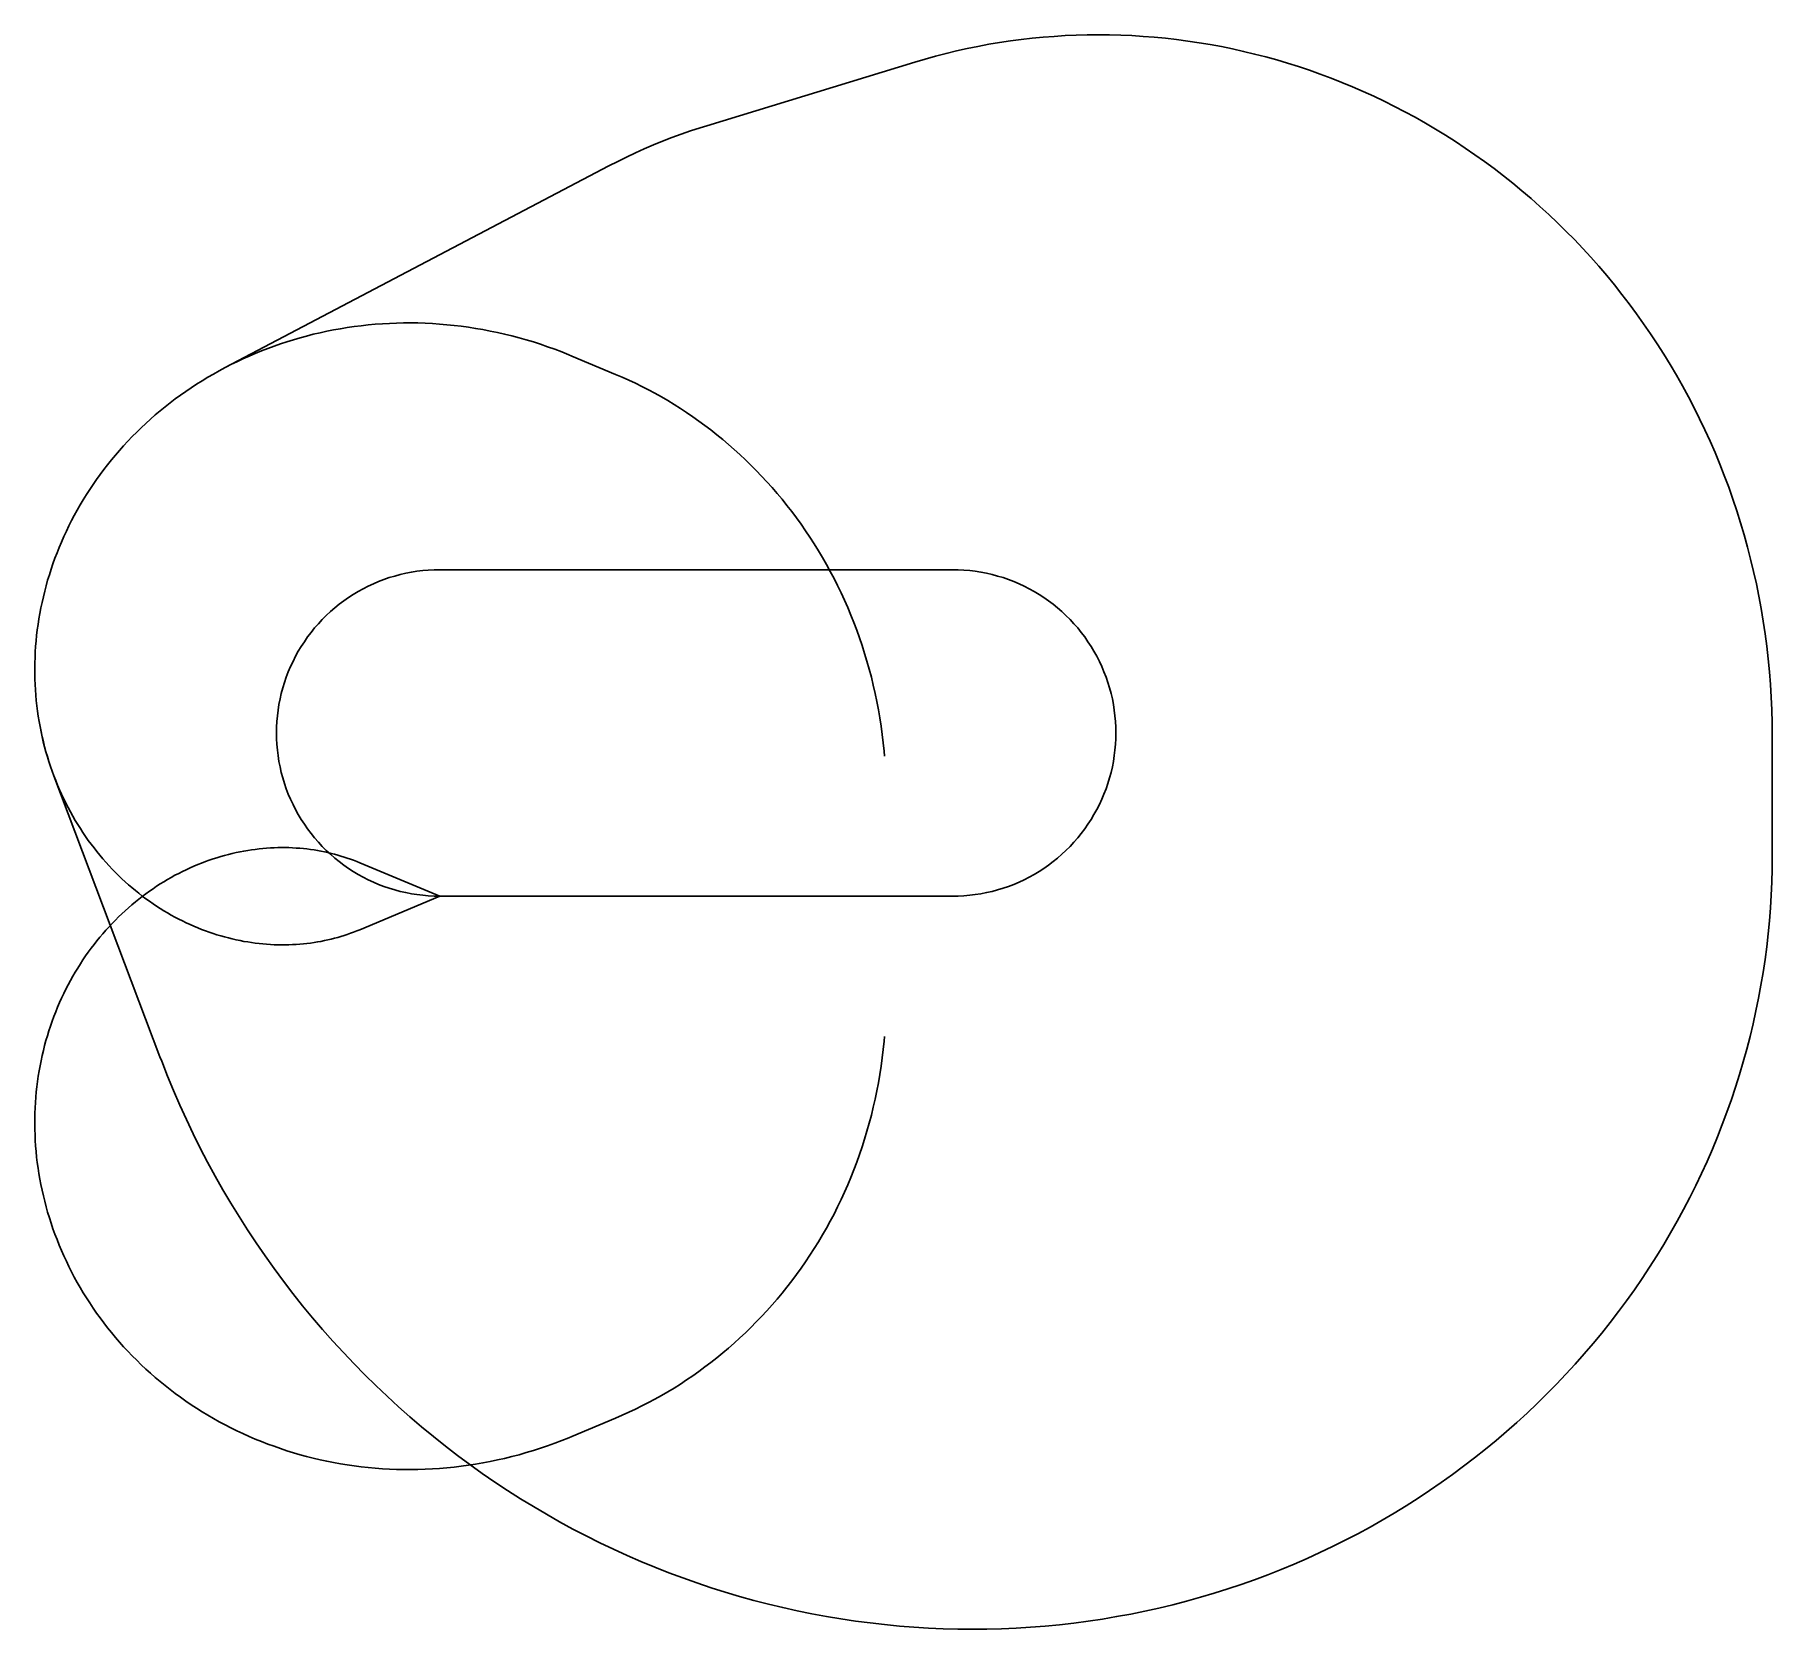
# Model space of a CAD drawing. Header units: metres. Extents: x -3966 to 13052, y -7179 to 8437.
import ezdxf

# ---------------------------------------------------------------- set-up
doc = ezdxf.new("R2010")
doc.units = ezdxf.units.M

msp = doc.modelspace()

# ---------------------------------------------------------------- linework, layer by layer
at = {"layer": 'NorminalTrack', "color": 1}
msp.add_lwpolyline([(0, 0), (0, 0), (-56, 1), (-112, 4), (-167, 9), (-223, 16), (-278, 24), (-332, 35), (-387, 47), (-441, 62), (-494, 78), (-547, 96), (-599, 116), (-650, 138), (-701, 162), (-751, 187), (-800, 214), (-847, 243), (-894, 273), (-940, 305), (-984, 339), (-1028, 374), (-1070, 411), (-1111, 449), (-1150, 488), (-1188, 529), (-1225, 571), (-1260, 615), (-1294, 659), (-1326, 705), (-1356, 752), (-1385, 800), (-1412, 848), (-1437, 898), (-1461, 949), (-1483, 1000), (-1503, 1052), (-1521, 1105), (-1537, 1158), (-1552, 1212), (-1564, 1267), (-1575, 1321), (-1583, 1377), (-1590, 1432), (-1595, 1488), (-1598, 1543), (-1599, 1599), (-1598, 1655), (-1595, 1711), (-1590, 1766), (-1583, 1822), (-1575, 1877), (-1564, 1932), (-1552, 1986), (-1537, 2040), (-1521, 2093), (-1503, 2146), (-1483, 2198), (-1461, 2249), (-1437, 2300), (-1412, 2350), (-1385, 2399), (-1356, 2446), (-1326, 2493), (-1294, 2539), (-1260, 2584), (-1225, 2627), (-1188, 2669), (-1150, 2710), (-1111, 2749), (-1070, 2787), (-1028, 2824), (-984, 2859), (-940, 2893), (-894, 2925), (-847, 2955), (-800, 2984), (-751, 3011), (-701, 3036), (-650, 3060), (-599, 3082), (-547, 3102), (-494, 3120), (-441, 3136), (-387, 3151), (-332, 3163), (-278, 3174), (-223, 3183), (-167, 3189), (-112, 3194), (-56, 3197), (0, 3198), (0, 3198), (5024, 3198), (5024, 3198), (5079, 3197), (5135, 3194), (5191, 3189), (5246, 3183), (5301, 3174), (5356, 3163), (5410, 3151), (5464, 3136), (5518, 3120), (5570, 3102), (5623, 3082), (5674, 3060), (5725, 3036), (5774, 3011), (5823, 2984), (5871, 2955), (5918, 2925), (5963, 2893), (6008, 2859), (6051, 2824), (6094, 2787), (6134, 2749), (6174, 2710), (6212, 2669), (6249, 2627), (6284, 2584), (6317, 2539), (6349, 2493), (6380, 2446), (6408, 2399), (6435, 2350), (6461, 2300), (6484, 2249), (6506, 2198), (6526, 2146), (6544, 2093), (6561, 2040), (6575, 1986), (6588, 1932), (6598, 1877), (6607, 1822), (6614, 1766), (6619, 1711), (6622, 1655), (6623, 1599), (6622, 1543), (6619, 1488), (6614, 1432), (6607, 1377), (6598, 1321), (6588, 1267), (6575, 1212), (6561, 1158), (6544, 1105), (6526, 1052), (6506, 1000), (6484, 949), (6461, 898), (6435, 848), (6408, 800), (6380, 752), (6349, 705), (6317, 659), (6284, 615), (6249, 571), (6212, 529), (6174, 488), (6134, 449), (6094, 411), (6051, 374), (6008, 339), (5963, 305), (5918, 273), (5871, 243), (5823, 214), (5774, 187), (5725, 162), (5674, 138), (5623, 116), (5570, 96), (5518, 78), (5464, 62), (5410, 47), (5356, 35), (5301, 24), (5246, 16), (5191, 9), (5135, 4), (5079, 1), (5024, 0), (0, 0)], dxfattribs=at)
at = {"layer": 'WindSpiral', "color": 5}
for points in [[(0, 0), (-784, -328), (-813, -340), (-843, -352), (-874, -363), (-905, -374), (-936, -384), (-967, -394), (-999, -403), (-1031, -412), (-1064, -420), (-1097, -428), (-1130, -435), (-1163, -442), (-1197, -448), (-1231, -453), (-1265, -458), (-1300, -463), (-1335, -466), (-1370, -470), (-1405, -472), (-1441, -474), (-1477, -476), (-1513, -476), (-1549, -476), (-1585, -476), (-1622, -475), (-1658, -473), (-1695, -471), (-1732, -467), (-1769, -464), (-1807, -459), (-1844, -454), (-1881, -448), (-1919, -442), (-1956, -435), (-1994, -427), (-2032, -418), (-2069, -409), (-2107, -399), (-2145, -389), (-2183, -377), (-2220, -365), (-2258, -352), (-2295, -339), (-2333, -325), (-2370, -310), (-2408, -294), (-2445, -277), (-2482, -260), (-2519, -242), (-2556, -224), (-2593, -205), (-2629, -184), (-2665, -164), (-2702, -142), (-2737, -120), (-2773, -97), (-2808, -73), (-2844, -49), (-2878, -24), (-2913, 2), (-2947, 29), (-2981, 56), (-3015, 84), (-3048, 112), (-3081, 142), (-3113, 172), (-3145, 203), (-3177, 234), (-3208, 266), (-3239, 299), (-3270, 333), (-3300, 367), (-3329, 402), (-3358, 437), (-3386, 473), (-3414, 510), (-3442, 547), (-3468, 585), (-3495, 624), (-3520, 663), (-3546, 703), (-3570, 743), (-3594, 784), (-3617, 826), (-3640, 868), (-3662, 911), (-3683, 954), (-3704, 998), (-3724, 1042), (-3743, 1087), (-3761, 1132), (-3779, 1178), (-3796, 1225), (-3813, 1271), (-3828, 1319), (-3843, 1366), (-3857, 1414), (-3870, 1463), (-3882, 1512), (-3894, 1561), (-3905, 1611), (-3915, 1661), (-3924, 1711), (-3932, 1762), (-3939, 1813), (-3946, 1865), (-3952, 1916), (-3956, 1968), (-3960, 2020), (-3963, 2073), (-3965, 2126), (-3966, 2179), (-3966, 2232), (-3966, 2285), (-3964, 2338), (-3961, 2392), (-3958, 2446), (-3953, 2500), (-3948, 2554), (-3942, 2608), (-3934, 2662), (-3926, 2716), (-3916, 2770), (-3906, 2824), (-3895, 2878), (-3882, 2933), (-3869, 2987), (-3855, 3041), (-3840, 3095), (-3823, 3149), (-3806, 3203), (-3788, 3256), (-3769, 3310), (-3748, 3363), (-3727, 3416), (-3705, 3469), (-3682, 3522), (-3657, 3575), (-3632, 3627), (-3606, 3679), (-3579, 3730), (-3551, 3782), (-3521, 3833), (-3491, 3883), (-3460, 3934), (-3428, 3983), (-3395, 4033), (-3361, 4082), (-3326, 4130), (-3290, 4179), (-3253, 4226), (-3215, 4273), (-3176, 4320), (-3136, 4366), (-3096, 4412), (-3054, 4456), (-3012, 4501), (-2968, 4544), (-2924, 4588), (-2879, 4630), (-2833, 4672), (-2786, 4713), (-2738, 4753), (-2690, 4793), (-2640, 4832), (-2590, 4870), (-2539, 4907), (-2487, 4944), (-2435, 4980), (-2381, 5015), (-2327, 5049), (-2272, 5082), (-2216, 5114), (-2160, 5146), (-2103, 5177), (-2103, 5177), (1657, 7152), (1743, 7196), (1829, 7239), (1916, 7280), (2004, 7319), (2093, 7357), (2183, 7394), (2273, 7429), (2365, 7463), (2457, 7495), (2550, 7525), (2616, 7546), (4653, 8169), (4754, 8199), (4856, 8227), (4959, 8254), (5063, 8279), (5167, 8302), (5272, 8323), (5377, 8343), (5483, 8360), (5589, 8376), (5696, 8390), (5803, 8403), (5910, 8413), (6018, 8421), (6126, 8428), (6235, 8433), (6343, 8436), (6452, 8437), (6561, 8436), (6671, 8433), (6780, 8428), (6890, 8421), (6999, 8413), (7109, 8402), (7218, 8390), (7328, 8375), (7437, 8359), (7546, 8341), (7656, 8320), (7764, 8298), (7873, 8274), (7982, 8248), (8090, 8220), (8198, 8190), (8305, 8158), (8412, 8125), (8519, 8089), (8625, 8051), (8731, 8012), (8836, 7970), (8941, 7927), (9045, 7882), (9148, 7835), (9251, 7786), (9353, 7735), (9454, 7682), (9555, 7628), (9655, 7571), (9753, 7513), (9851, 7453), (9949, 7391), (10045, 7327), (10140, 7262), (10234, 7195), (10327, 7126), (10419, 7055), (10510, 6983), (10600, 6909), (10689, 6833), (10776, 6756), (10863, 6676), (10948, 6596), (11031, 6514), (11114, 6430), (11195, 6344), (11275, 6257), (11353, 6169), (11430, 6079), (11505, 5987), (11579, 5894), (11651, 5800), (11722, 5704), (11791, 5607), (11859, 5509), (11925, 5409), (11990, 5308), (12052, 5206), (12113, 5102), (12173, 4997), (12230, 4891), (12286, 4784), (12340, 4676), (12392, 4567), (12442, 4456), (12491, 4345), (12537, 4232), (12582, 4119), (12625, 4005), (12666, 3889), (12705, 3773), (12741, 3656), (12776, 3538), (12809, 3420), (12840, 3300), (12869, 3180), (12896, 3060), (12920, 2939), (12943, 2817), (12963, 2694), (12982, 2571), (12998, 2448), (13012, 2324), (13024, 2199), (13034, 2075), (13042, 1950), (13047, 1824), (13050, 1699), (13052, 1573), (13052, 1573), (13052, 390), (13050, 264), (13047, 138), (13042, 12), (13034, -114), (13024, -241), (13012, -367), (12997, -494), (12981, -620), (12962, -746), (12941, -872), (12917, -998), (12892, -1123), (12864, -1249), (12834, -1374), (12802, -1498), (12768, -1622), (12731, -1746), (12692, -1869), (12651, -1992), (12608, -2114), (12562, -2236), (12515, -2357), (12465, -2477), (12413, -2597), (12359, -2715), (12302, -2833), (12244, -2951), (12183, -3067), (12121, -3182), (12056, -3297), (11989, -3410), (11920, -3523), (11849, -3634), (11776, -3744), (11701, -3853), (11624, -3961), (11545, -4068), (11464, -4174), (11381, -4278), (11296, -4381), (11210, -4482), (11121, -4583), (11031, -4681), (10938, -4779), (10844, -4874), (10748, -4969), (10651, -5061), (10551, -5153), (10450, -5242), (10347, -5330), (10243, -5416), (10136, -5501), (10029, -5583), (9919, -5664), (9808, -5743), (9696, -5820), (9582, -5896), (9467, -5969), (9350, -6041), (9232, -6110), (9112, -6178), (8991, -6244), (8869, -6307), (8746, -6369), (8621, -6428), (8495, -6486), (8368, -6541), (8240, -6594), (8111, -6645), (7981, -6693), (7850, -6740), (7718, -6784), (7584, -6826), (7450, -6866), (7316, -6903), (7180, -6938), (7043, -6971), (6906, -7002), (6768, -7030), (6630, -7055), (6491, -7079), (6351, -7099), (6211, -7118), (6070, -7134), (5929, -7148), (5787, -7159), (5645, -7167), (5503, -7174), (5360, -7177), (5217, -7179), (5075, -7177), (4931, -7174), (4788, -7167), (4645, -7159), (4502, -7147), (4358, -7133), (4215, -7117), (4072, -7098), (3929, -7077), (3787, -7053), (3644, -7027), (3502, -6998), (3360, -6966), (3219, -6932), (3078, -6896), (2937, -6857), (2797, -6815), (2658, -6772), (2519, -6725), (2381, -6676), (2244, -6625), (2107, -6571), (1971, -6515), (1836, -6456), (1702, -6395), (1568, -6331), (1436, -6265), (1305, -6197), (1174, -6126), (1045, -6053), (917, -5978), (790, -5900), (665, -5820), (540, -5737), (417, -5653), (295, -5566), (175, -5477), (56, -5386), (-61, -5292), (-177, -5197), (-292, -5099), (-405, -4999), (-516, -4897), (-625, -4793), (-733, -4687), (-839, -4579), (-944, -4469), (-1046, -4357), (-1147, -4243), (-1246, -4128), (-1343, -4010), (-1438, -3891), (-1531, -3769), (-1622, -3646), (-1711, -3522), (-1798, -3395), (-1882, -3267), (-1965, -3138), (-2045, -3007), (-2123, -2874), (-2199, -2740), (-2273, -2604), (-2345, -2467), (-2414, -2328), (-2480, -2188), (-2545, -2047), (-2607, -1904), (-2666, -1761), (-2723, -1616), (-2740, -1572), (-3779, 1179), (-3797, 1225), (-3813, 1272), (-3828, 1319), (-3843, 1367), (-3857, 1415), (-3870, 1464), (-3883, 1513), (-3894, 1562), (-3905, 1612), (-3915, 1662), (-3924, 1712), (-3932, 1763), (-3940, 1814), (-3946, 1866), (-3952, 1917), (-3956, 1969), (-3960, 2021), (-3963, 2074), (-3965, 2127), (-3966, 2179), (-3966, 2217)], [(0, 0), (-784, -328), (-813, -340), (-843, -352), (-874, -363), (-905, -374), (-936, -384), (-967, -394), (-999, -403), (-1031, -412), (-1064, -420), (-1097, -428), (-1130, -435), (-1163, -442), (-1197, -448), (-1231, -453), (-1265, -458), (-1300, -463), (-1335, -466), (-1370, -470), (-1405, -472), (-1441, -474), (-1477, -476), (-1513, -476), (-1549, -476), (-1585, -476), (-1622, -475), (-1658, -473), (-1695, -471), (-1732, -467), (-1769, -464), (-1807, -459), (-1844, -454), (-1881, -448), (-1919, -442), (-1956, -435), (-1994, -427), (-2032, -418), (-2069, -409), (-2107, -399), (-2145, -389), (-2183, -377), (-2220, -365), (-2258, -352), (-2295, -339), (-2333, -325), (-2370, -310), (-2408, -294), (-2445, -277), (-2482, -260), (-2519, -242), (-2556, -224), (-2593, -205), (-2629, -184), (-2665, -164), (-2702, -142), (-2737, -120), (-2773, -97), (-2808, -73), (-2844, -49), (-2878, -24), (-2913, 2), (-2947, 29), (-2981, 56), (-3015, 84), (-3048, 112), (-3081, 142), (-3113, 172), (-3145, 203), (-3177, 234), (-3208, 266), (-3239, 299), (-3270, 333), (-3300, 367), (-3329, 402), (-3358, 437), (-3386, 473), (-3414, 510), (-3442, 547), (-3468, 585), (-3495, 624), (-3520, 663), (-3546, 703), (-3570, 743), (-3594, 784), (-3617, 826), (-3640, 868), (-3662, 911), (-3683, 954), (-3704, 998), (-3724, 1042), (-3743, 1087), (-3761, 1132), (-3779, 1178), (-3796, 1225), (-3813, 1271), (-3828, 1319), (-3843, 1366), (-3857, 1414), (-3870, 1463), (-3882, 1512), (-3894, 1561), (-3905, 1611), (-3915, 1661), (-3924, 1711), (-3932, 1762), (-3939, 1813), (-3946, 1865), (-3952, 1916), (-3956, 1968), (-3960, 2020), (-3963, 2073), (-3965, 2126), (-3966, 2179), (-3966, 2232), (-3966, 2285), (-3964, 2338), (-3961, 2392), (-3958, 2446), (-3953, 2500), (-3948, 2554), (-3942, 2608), (-3934, 2662), (-3926, 2716), (-3916, 2770), (-3906, 2824), (-3895, 2878), (-3882, 2933), (-3869, 2987), (-3855, 3041), (-3840, 3095), (-3823, 3149), (-3806, 3203), (-3788, 3256), (-3769, 3310), (-3748, 3363), (-3727, 3416), (-3705, 3469), (-3682, 3522), (-3657, 3575), (-3632, 3627), (-3606, 3679), (-3579, 3730), (-3551, 3782), (-3521, 3833), (-3491, 3883), (-3460, 3934), (-3428, 3983), (-3395, 4033), (-3361, 4082), (-3326, 4130), (-3290, 4179), (-3253, 4226), (-3215, 4273), (-3176, 4320), (-3136, 4366), (-3096, 4412), (-3054, 4456), (-3012, 4501), (-2968, 4544), (-2924, 4588), (-2879, 4630), (-2833, 4672), (-2786, 4713), (-2738, 4753), (-2690, 4793), (-2640, 4832), (-2590, 4870), (-2539, 4907), (-2487, 4944), (-2435, 4980), (-2381, 5015), (-2327, 5049), (-2272, 5082), (-2216, 5114), (-2160, 5146), (-2103, 5177), (-2045, 5206), (-1987, 5235), (-1928, 5263), (-1868, 5290), (-1808, 5316), (-1747, 5341), (-1685, 5365), (-1623, 5387), (-1560, 5409), (-1497, 5430), (-1433, 5450), (-1368, 5469), (-1304, 5486), (-1238, 5503), (-1172, 5518), (-1106, 5533), (-1039, 5546), (-972, 5558), (-905, 5569), (-837, 5579), (-769, 5587), (-700, 5595), (-632, 5601), (-562, 5606), (-493, 5610), (-424, 5613), (-354, 5614), (-284, 5615), (-213, 5614), (-143, 5611), (-72, 5608), (-2, 5603), (69, 5597), (140, 5590), (211, 5582), (281, 5572), (352, 5561), (423, 5549), (494, 5535), (565, 5521), (636, 5505), (706, 5487), (777, 5469), (847, 5449), (917, 5428), (987, 5405), (1057, 5382), (1126, 5357), (1195, 5330), (1264, 5303), (1294, 5290), (1721, 5111), (1787, 5083), (1852, 5054), (1916, 5024), (1981, 4992), (2044, 4959), (2108, 4925), (2171, 4890), (2233, 4854), (2295, 4816), (2357, 4777), (2418, 4737), (2478, 4696), (2538, 4654), (2598, 4610), (2656, 4566), (2714, 4520), (2772, 4473), (2829, 4425), (2885, 4376), (2940, 4326), (2994, 4275), (3048, 4223), (3101, 4169), (3153, 4115), (3205, 4059), (3255, 4003), (3305, 3945), (3353, 3887), (3401, 3827), (3448, 3767), (3494, 3705), (3539, 3643), (3583, 3580), (3626, 3515), (3668, 3450), (3709, 3384), (3749, 3317), (3787, 3250), (3825, 3181), (3862, 3112), (3897, 3042), (3931, 2971), (3964, 2899), (3996, 2827), (4027, 2753), (4056, 2680), (4085, 2605), (4112, 2530), (4138, 2454), (4162, 2378), (4185, 2301), (4207, 2223), (4228, 2145), (4247, 2066), (4265, 1987), (4282, 1907), (4297, 1827), (4311, 1746), (4324, 1665), (4335, 1584), (4344, 1502), (4353, 1420), (4357, 1373)], [(0, 0), (-784, 328), (-813, 340), (-843, 352), (-874, 363), (-905, 374), (-936, 384), (-967, 394), (-999, 403), (-1031, 412), (-1064, 420), (-1097, 428), (-1130, 435), (-1163, 442), (-1197, 448), (-1231, 453), (-1265, 458), (-1300, 463), (-1335, 466), (-1370, 470), (-1405, 472), (-1441, 474), (-1477, 476), (-1513, 476), (-1549, 476), (-1585, 476), (-1622, 475), (-1658, 473), (-1695, 471), (-1732, 467), (-1769, 464), (-1807, 459), (-1844, 454), (-1881, 448), (-1919, 442), (-1956, 435), (-1994, 427), (-2032, 418), (-2069, 409), (-2107, 399), (-2145, 389), (-2183, 377), (-2220, 365), (-2258, 352), (-2295, 339), (-2333, 325), (-2370, 310), (-2408, 294), (-2445, 277), (-2482, 260), (-2519, 242), (-2556, 224), (-2593, 205), (-2629, 184), (-2665, 164), (-2702, 142), (-2737, 120), (-2773, 97), (-2808, 73), (-2844, 49), (-2878, 24), (-2913, -2), (-2947, -29), (-2981, -56), (-3015, -84), (-3048, -112), (-3081, -142), (-3113, -172), (-3145, -203), (-3177, -234), (-3208, -266), (-3239, -299), (-3270, -333), (-3300, -367), (-3329, -402), (-3358, -437), (-3386, -473), (-3414, -510), (-3442, -547), (-3468, -585), (-3495, -624), (-3520, -663), (-3546, -703), (-3570, -743), (-3594, -784), (-3617, -826), (-3640, -868), (-3662, -911), (-3683, -954), (-3704, -998), (-3724, -1042), (-3743, -1087), (-3761, -1132), (-3779, -1178), (-3796, -1225), (-3813, -1271), (-3828, -1319), (-3843, -1366), (-3857, -1414), (-3870, -1463), (-3882, -1512), (-3894, -1561), (-3905, -1611), (-3915, -1661), (-3924, -1711), (-3932, -1762), (-3939, -1813), (-3946, -1865), (-3952, -1916), (-3956, -1968), (-3960, -2020), (-3963, -2073), (-3965, -2126), (-3966, -2179), (-3966, -2232), (-3966, -2285), (-3964, -2338), (-3961, -2392), (-3958, -2446), (-3953, -2500), (-3948, -2554), (-3942, -2608), (-3934, -2662), (-3926, -2716), (-3916, -2770), (-3906, -2824), (-3895, -2878), (-3882, -2933), (-3869, -2987), (-3855, -3041), (-3840, -3095), (-3823, -3149), (-3806, -3203), (-3788, -3256), (-3769, -3310), (-3748, -3363), (-3727, -3416), (-3705, -3469), (-3682, -3522), (-3657, -3575), (-3632, -3627), (-3606, -3679), (-3579, -3730), (-3551, -3782), (-3521, -3833), (-3491, -3883), (-3460, -3934), (-3428, -3983), (-3395, -4033), (-3361, -4082), (-3326, -4130), (-3290, -4179), (-3253, -4226), (-3215, -4273), (-3176, -4320), (-3136, -4366), (-3096, -4412), (-3054, -4456), (-3012, -4501), (-2968, -4544), (-2924, -4588), (-2879, -4630), (-2833, -4672), (-2786, -4713), (-2738, -4753), (-2690, -4793), (-2640, -4832), (-2590, -4870), (-2539, -4907), (-2487, -4944), (-2435, -4980), (-2381, -5015), (-2327, -5049), (-2272, -5082), (-2216, -5114), (-2160, -5146), (-2103, -5177), (-2045, -5206), (-1987, -5235), (-1928, -5263), (-1868, -5290), (-1808, -5316), (-1747, -5341), (-1685, -5365), (-1623, -5387), (-1560, -5409), (-1497, -5430), (-1433, -5450), (-1368, -5469), (-1304, -5486), (-1238, -5503), (-1172, -5518), (-1106, -5533), (-1039, -5546), (-972, -5558), (-905, -5569), (-837, -5579), (-769, -5587), (-700, -5595), (-632, -5601), (-562, -5606), (-493, -5610), (-424, -5613), (-354, -5614), (-284, -5615), (-213, -5614), (-143, -5611), (-72, -5608), (-2, -5603), (69, -5597), (140, -5590), (211, -5582), (281, -5572), (352, -5561), (423, -5549), (494, -5535), (565, -5521), (636, -5505), (706, -5487), (777, -5469), (847, -5449), (917, -5428), (987, -5405), (1057, -5382), (1126, -5357), (1195, -5330), (1264, -5303), (1294, -5290), (1721, -5111), (1787, -5083), (1852, -5054), (1916, -5024), (1981, -4992), (2044, -4959), (2108, -4925), (2171, -4890), (2233, -4854), (2295, -4816), (2357, -4777), (2418, -4737), (2478, -4696), (2538, -4654), (2598, -4610), (2656, -4566), (2714, -4520), (2772, -4473), (2829, -4425), (2885, -4376), (2940, -4326), (2994, -4275), (3048, -4223), (3101, -4169), (3153, -4115), (3205, -4059), (3255, -4003), (3305, -3945), (3353, -3887), (3401, -3827), (3448, -3767), (3494, -3705), (3539, -3643), (3583, -3580), (3626, -3515), (3668, -3450), (3709, -3384), (3749, -3317), (3787, -3250), (3825, -3181), (3862, -3112), (3897, -3042), (3931, -2971), (3964, -2899), (3996, -2827), (4027, -2753), (4056, -2680), (4085, -2605), (4112, -2530), (4138, -2454), (4162, -2378), (4185, -2301), (4207, -2223), (4228, -2145), (4247, -2066), (4265, -1987), (4282, -1907), (4297, -1827), (4311, -1746), (4324, -1665), (4335, -1584), (4344, -1502), (4353, -1420), (4357, -1373)]]:
    msp.add_lwpolyline(points, dxfattribs=at)

doc.saveas('drawing.dxf')
